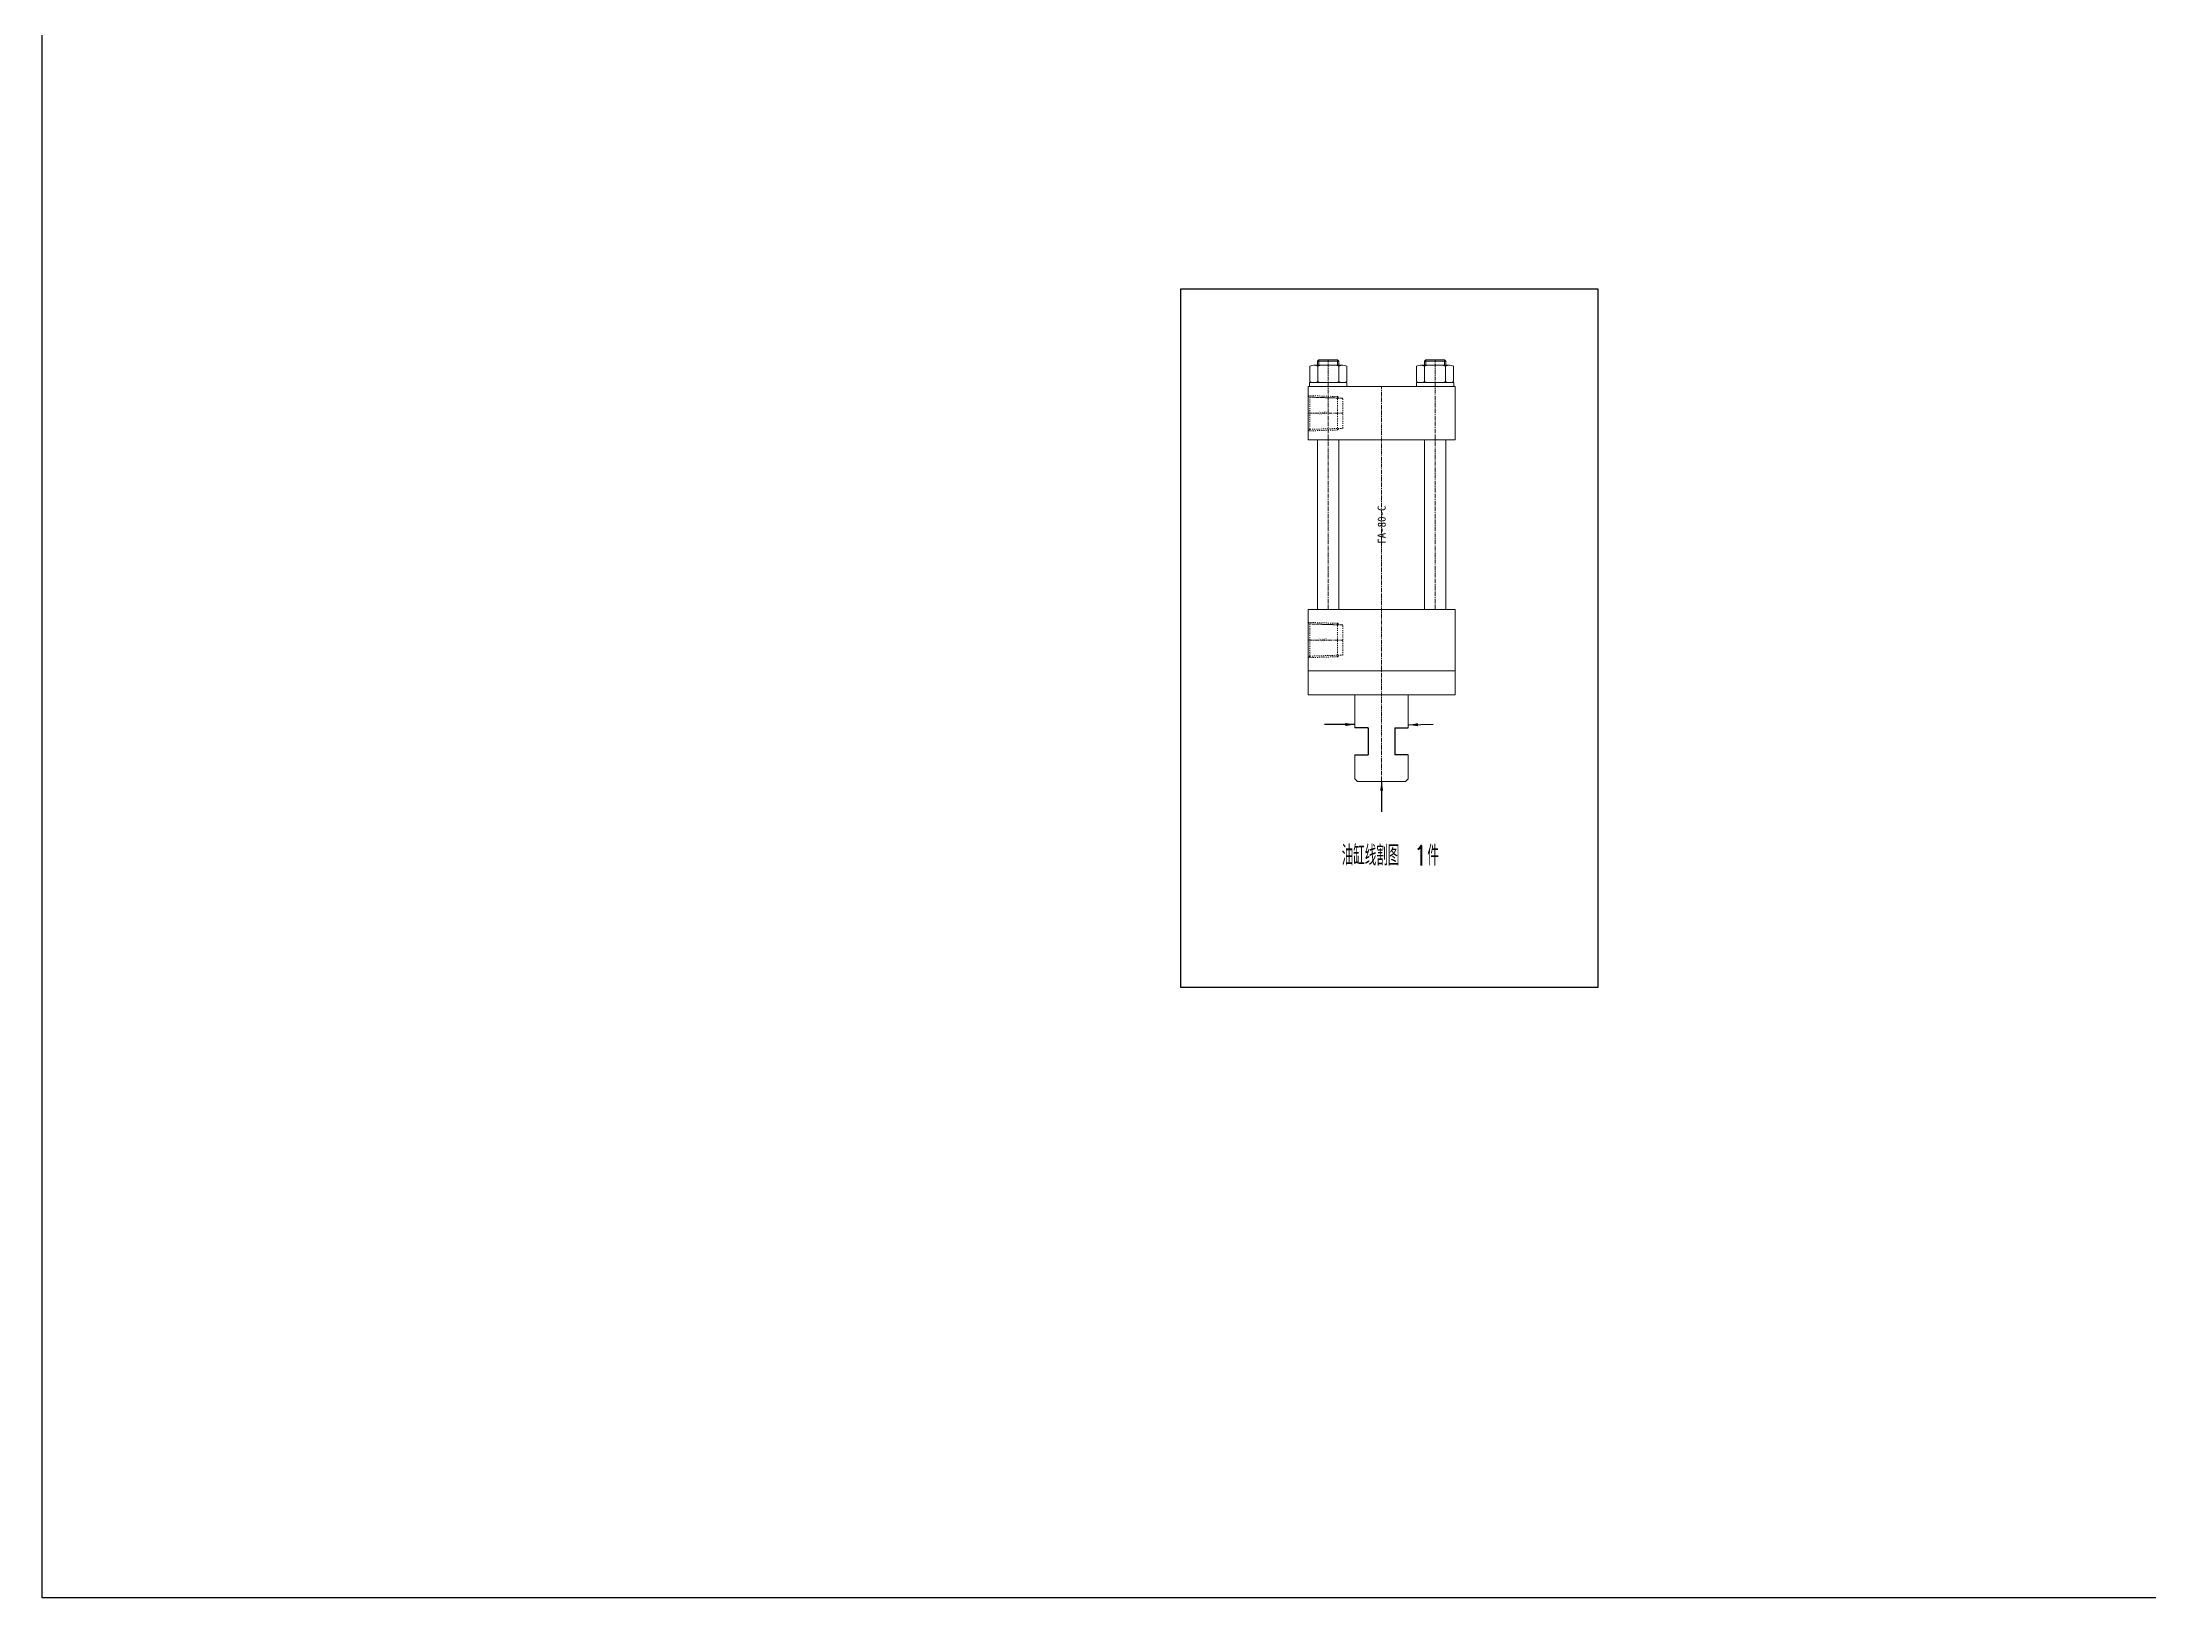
# Model space of a CAD drawing. Header units: millimetres. Extents: x 547 to 3706, y -10485 to 2068.
# Drawn here: x 547 to 2127, y -10485 to -9319 of the extents above; entities that cross this region are included whole.
import ezdxf
from ezdxf.enums import TextEntityAlignment as Align

# ---------------------------------------------------------------- set-up
doc = ezdxf.new("R2010")
doc.units = ezdxf.units.MM
doc.header["$LTSCALE"] = 16.335
doc.linetypes.add('CENTER', pattern=[0.6, 0.375, -0.075, 0.075, -0.075])
doc.linetypes.add('HIDDEN', pattern=[0.2, 0.1, -0.1])
doc.layers.get('0').update_dxf_attribs({"linetype": 'CONTINUOUS'})
doc.layers.add('std', color=7, linetype='CONTINUOUS', lineweight=20)
doc.styles.get("Standard").update_dxf_attribs({"font": 'txt', "width": 0.8})
doc.dimstyles.get("Standard").update_dxf_attribs({"dimtxt": 0.15625, "dimasz": 0.1875, "dimexe": 0.125, "dimexo": 0.0625, "dimtad": 0, "dimtih": 1, "dimtoh": 1, "dimdsep": 46, "dimtxsty": 'Standard', "dimcen": 0.09, "dimadec": 0, "dimazin": 0, "dimtp": 0.01, "dimtm": 0.01, "dimtfac": 1, "dimtofl": 0, "dimtmove": 0, "dimatfit": 3, "dimfxl": 0, "dimtolj": 1, "dimarcsym": 0})

msp = doc.modelspace()

# ---------------------------------------------------------------- linework, layer by layer
at = {"color": 2, "linetype": 'Continuous'}
for p, q in [((1541.397, -9832.993), (1531.397, -9832.993)), ((1541.397, -9832.993), (1541.397, -9853.093)), ((1561.397, -9832.993), (1561.397, -9853.093)), ((1561.397, -9832.993), (1571.397, -9832.993)), ((1531.397, -9853.093), (1541.397, -9853.093)), ((1571.397, -9853.093), (1561.397, -9853.093))]:
    msp.add_line(p, q, dxfattribs=at)
for points in [[(547.121, 2067.984), (3706.071, 2067.984), (3706.071, -10485.193), (547.121, -10485.193)], [(1400.929, -9503.716), (1713.595, -9503.716), (1713.595, -10027.538), (1400.929, -10027.538)]]:
    msp.add_lwpolyline(points, close=True)
at = {"layer": 'std', "color": 7, "linetype": 'Continuous', "ltscale": 0.5}
for p, q in [((1497.54, -9573.346), (1497.54, -9561.84)), ((1500.54, -9561.093), (1522.253, -9561.093)), ((1503.397, -9558.093), (1504.397, -9557.093)), ((1503.397, -9561.093), (1503.397, -9558.093)), ((1503.397, -9558.093), (1519.397, -9558.093)), ((1503.54, -9573.346), (1503.54, -9561.84)), ((1504.397, -9557.093), (1518.397, -9557.093)), ((1519.397, -9558.093), (1518.397, -9557.093)), ((1519.253, -9573.346), (1519.253, -9561.84)), ((1519.397, -9561.093), (1519.397, -9558.093)), ((1525.253, -9573.346), (1525.253, -9561.84)), ((1577.54, -9573.346), (1577.54, -9561.84)), ((1580.54, -9561.093), (1602.253, -9561.093)), ((1583.397, -9558.093), (1584.397, -9557.093)), ((1583.397, -9561.093), (1583.397, -9558.093)), ((1583.397, -9558.093), (1599.397, -9558.093)), ((1583.54, -9573.346), (1583.54, -9561.84)), ((1584.397, -9557.093), (1598.397, -9557.093)), ((1599.397, -9558.093), (1598.397, -9557.093)), ((1599.253, -9573.346), (1599.253, -9561.84)), ((1599.397, -9561.093), (1599.397, -9558.093)), ((1605.253, -9573.346), (1605.253, -9561.84)), ((1606.397, -9577.093), (1496.397, -9577.093)), ((1496.397, -9577.093), (1496.397, -9617.093)), ((1497.397, -9577.093), (1497.397, -9574.093)), ((1497.397, -9574.093), (1525.397, -9574.093)), ((1525.397, -9577.093), (1525.397, -9574.093)), ((1577.397, -9577.093), (1577.397, -9574.093)), ((1577.397, -9574.093), (1605.397, -9574.093)), ((1605.397, -9577.093), (1605.397, -9574.093)), ((1606.397, -9617.093), (1606.397, -9577.093)), ((1496.397, -9617.093), (1606.397, -9617.093)), ((1503.397, -9617.093), (1503.397, -9744.093)), ((1519.397, -9617.093), (1519.397, -9744.093)), ((1583.397, -9617.093), (1583.397, -9744.093)), ((1599.397, -9617.093), (1599.397, -9744.093)), ((1606.397, -9744.093), (1496.397, -9744.093)), ((1496.397, -9744.093), (1496.397, -9808.093)), ((1606.397, -9808.093), (1606.397, -9744.093)), ((1496.397, -9790.093), (1606.397, -9790.093)), ((1606.397, -9808.093), (1496.397, -9808.093)), ((1531.397, -9832.993), (1531.397, -9808.093)), ((1571.397, -9832.993), (1571.397, -9808.093)), ((1531.397, -9871.093), (1531.397, -9853.093)), ((1571.397, -9871.093), (1571.397, -9853.093)), ((1533.397, -9873.093), (1531.397, -9871.093)), ((1569.397, -9873.093), (1571.397, -9871.093)), ((1533.397, -9873.093), (1569.397, -9873.093))]:
    msp.add_line(p, q, dxfattribs=at)
at = {"layer": 'std', "color": 3, "linetype": 'Continuous', "ltscale": 0.5}
for p, q in [((1504.397, -9561.093), (1504.397, -9557.093)), ((1518.397, -9561.093), (1518.397, -9557.093)), ((1584.397, -9561.093), (1584.397, -9557.093)), ((1598.397, -9561.093), (1598.397, -9557.093))]:
    msp.add_line(p, q, dxfattribs=at)
at = {"layer": 'std', "color": 1, "linetype": 'CENTER', "ltscale": 0.5}
for p, q in [((1511.397, -9744.093), (1511.397, -9557.093)), ((1591.397, -9744.093), (1591.397, -9557.093)), ((1551.397, -9873.093), (1551.397, -9577.093)), ((1496.397, -9597.093), (1522.397, -9597.093)), ((1496.397, -9767.093), (1522.397, -9767.093))]:
    msp.add_line(p, q, dxfattribs=at)
at = {"layer": 'std', "color": 8, "linetype": 'HIDDEN', "ltscale": 0.5}
for p, q in [((1496.397, -9583.872), (1497.559, -9585.034)), ((1496.397, -9583.872), (1518.397, -9584.56)), ((1497.559, -9585.034), (1497.559, -9609.151)), ((1522.397, -9585.811), (1497.559, -9585.034)), ((1497.559, -9585.034), (1522.397, -9585.811)), ((1518.397, -9584.56), (1519.559, -9585.722)), ((1518.397, -9584.56), (1518.397, -9609.626)), ((1522.397, -9608.375), (1522.397, -9585.811)), ((1497.559, -9609.151), (1496.397, -9610.313)), ((1496.397, -9610.313), (1518.397, -9609.626)), ((1497.559, -9609.151), (1522.397, -9608.375)), ((1518.397, -9609.626), (1519.559, -9608.464)), ((1496.397, -9753.872), (1497.559, -9755.034)), ((1496.397, -9753.872), (1518.397, -9754.56)), ((1497.559, -9755.034), (1497.559, -9779.151)), ((1522.397, -9755.811), (1497.559, -9755.034)), ((1497.559, -9755.034), (1522.397, -9755.811)), ((1518.397, -9754.56), (1519.559, -9755.722)), ((1518.397, -9754.56), (1518.397, -9779.626)), ((1522.397, -9778.375), (1522.397, -9755.811)), ((1497.559, -9779.151), (1496.397, -9780.313)), ((1496.397, -9780.313), (1518.397, -9779.626)), ((1497.559, -9779.151), (1522.397, -9778.375)), ((1518.397, -9779.626), (1519.559, -9778.464))]:
    msp.add_line(p, q, dxfattribs=at)
at = {"layer": 'std', "color": 7, "linetype": 'Continuous', "ltscale": 0.5}
for centre, start, end in [((1500.54, -9567.493), 62.046813, 117.953187), ((1506.54, -9567.493), 90, 117.953187), ((1516.253, -9567.493), 62.046813, 90), ((1522.253, -9567.493), 62.046813, 117.953187), ((1580.54, -9567.493), 62.046813, 117.953187), ((1586.54, -9567.493), 90, 117.953187), ((1596.253, -9567.493), 62.046813, 90), ((1602.253, -9567.493), 62.046813, 117.953187), ((1500.54, -9567.693), 242.046813, 297.953187), ((1506.54, -9567.693), 242.046813, 270), ((1516.253, -9567.693), 270, 297.953187), ((1522.253, -9567.693), 242.046813, 297.953187), ((1580.54, -9567.693), 242.046813, 297.953187), ((1586.54, -9567.693), 242.046813, 270), ((1596.253, -9567.693), 270, 297.953187), ((1602.253, -9567.693), 242.046813, 297.953187)]:
    msp.add_arc(centre, 6.4, start, end, dxfattribs=at)

# ---------------------------------------------------------------- texts
at = {"insert": (1521.481, -9921.142), "char_height": 15, "width": 143.10954, "attachment_point": 1}
msp.add_mtext('{\\Ftxt,gbcbig|c134;油缸线割图 1件}', dxfattribs=at)
at = {"layer": 'std', "color": 2, "linetype": 'Continuous', "ltscale": 0.5}
for p in [(1507.397, -9597.093), (1507.397, -9767.093)]:
    msp.add_text('3/4"', height=2, dxfattribs=at).set_placement(p, align=Align.MIDDLE)
msp.add_text('FA-80-C', height=6, rotation=90, dxfattribs=at).set_placement((1551.397, -9680.593), align=Align.MIDDLE)

# ---------------------------------------------------------------- leaders
for points in [[(1531.256, -9830.431), (1508.573, -9830.431)], [(1571.672, -9830.743), (1590.005, -9830.238)], [(1551.397, -9873.093), (1551.397, -9895.823)]]:
    msp.add_leader(points, dimstyle='Standard', override={"dimscale": 2, "dimtxt": 5, "dimasz": 3.5, "dimexe": 0, "dimexo": 0, "dimgap": 0, "dimtih": 0, "dimtoh": 0, "dimzin": 0, "dimlunit": 6, "dimcen": 0, "dimclrd": 4, "dimclre": 4, "dimclrt": 6, "dimadec": 2, "dimazin": 2, "dimtp": 0, "dimtm": 0, "dimtfac": 2, "dimtofl": 1, "dimtmove": 1, "dimfxl": 1.25, "dimtzin": 0, "dimarcsym": 1})

doc.saveas('drawing.dxf')
